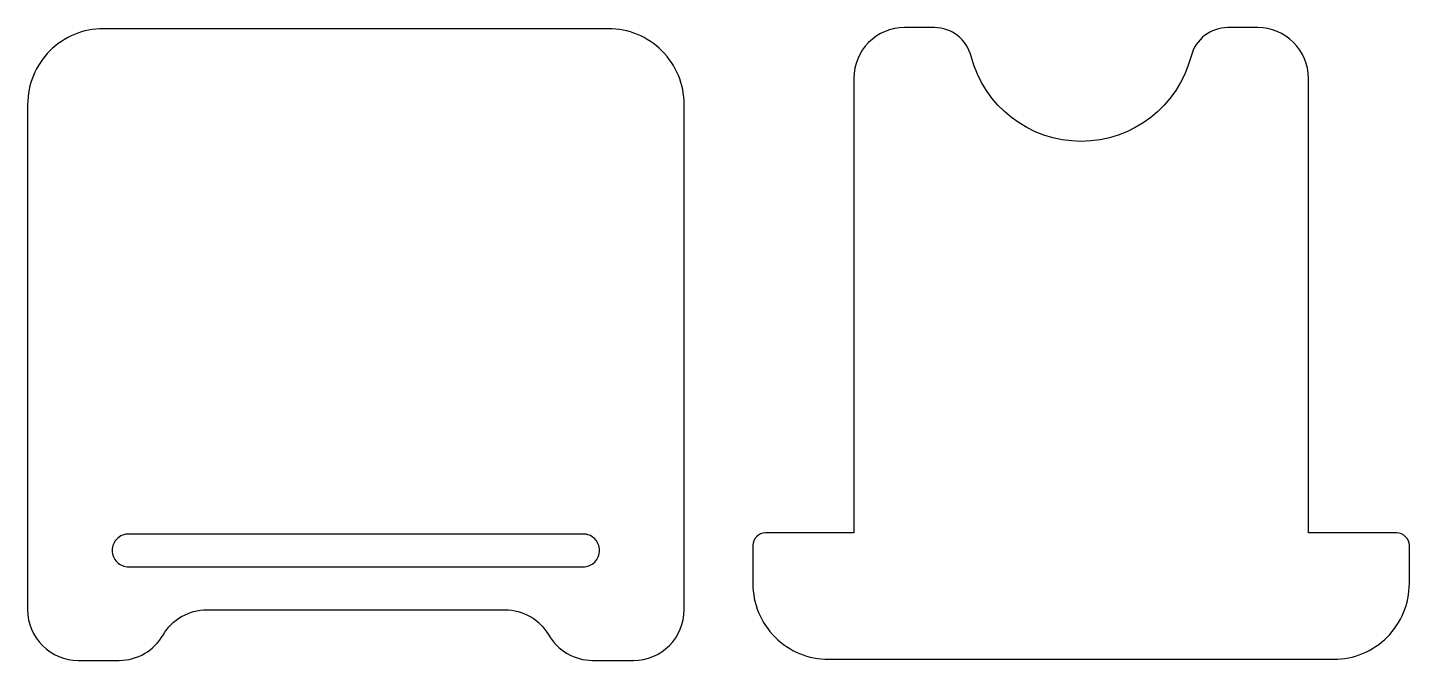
# Model space of a CAD drawing. Extents: x 726 to 1274, y 1375 to 1625.
import ezdxf

# ---------------------------------------------------------------- set-up
doc = ezdxf.new("R2010")
doc.units = 0
doc.layers.get('0').update_dxf_attribs({"color": 250, "linetype": 'CONTINUOUS'})

msp = doc.modelspace()

# ---------------------------------------------------------------- linework, layer by layer
for points in [[(1013.6, 1405.2, 0.414214), (1043.6, 1375.2), (1243.6, 1375.2, 0.414214), (1273.6, 1405.2), (1273.6, 1420.2, 0.414214), (1268.6, 1425.2), (1233.6, 1425.2), (1233.6, 1605.2, 0.414214), (1213.6, 1625.2), (1201.7, 1625.2, 0.341999), (1187.17, 1613.95, -0.341999), (1143.6, 1580.2, -0.341999), (1100.03, 1613.95, 0.341999), (1085.51, 1625.2), (1073.6, 1625.2, 0.414214), (1053.6, 1605.2), (1053.6, 1425.2), (1018.6, 1425.2, 0.414214), (1013.6, 1420.2), (1013.6, 1405.2)], [(726.4, 1394.8, 0.414214), (746.4, 1374.8), (762.71, 1374.8, 0.267949), (780.04, 1384.8, -0.267949), (797.36, 1394.8), (915.44, 1394.8, -0.267949), (932.76, 1384.8, 0.267949), (950.08, 1374.8), (966.4, 1374.8, 0.414214), (986.4, 1394.8), (986.4, 1594.8, 0.414214), (956.4, 1624.8), (756.4, 1624.8, 0.414214), (726.4, 1594.8), (726.4, 1394.8)], [(766.4, 1411.8), (946.4, 1411.8, 0.414214), (952.9, 1418.3, 0.414214), (946.4, 1424.8), (766.4, 1424.8, 0.414214), (759.9, 1418.3, 0.414214), (766.4, 1411.8)]]:
    msp.add_lwpolyline(points, format="xyb", close=True)

doc.saveas('drawing.dxf')
